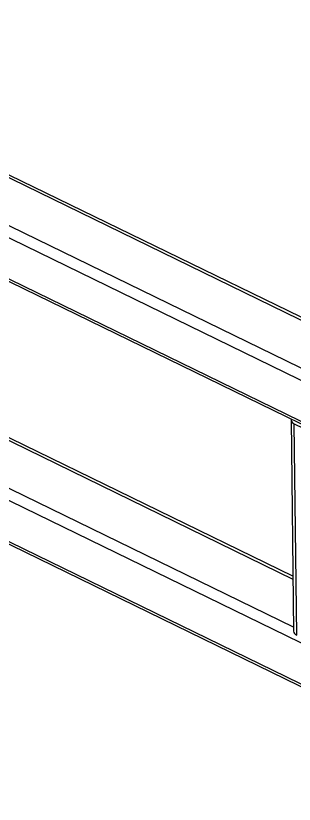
# Model space of a CAD drawing. Header units: millimetres. Extents: x 0 to 14850, y 0 to 10500.
# Drawn here: x 9819 to 10781, y 5988 to 8716 of the extents above; entities that cross this region are included whole.
import ezdxf

# ---------------------------------------------------------------- set-up
doc = ezdxf.new("R2010")
doc.units = ezdxf.units.MM
doc.header["$LTSCALE"] = 50

msp = doc.modelspace()

# ---------------------------------------------------------------- linework, layer by layer
for p, q in [((5759.5, 10122.4), (13452.4, 6371.2)), ((13461.9, 6376.8), (5771.5, 10126.9)), ((5628.8, 9978.7), (13321.6, 6227.4)), ((13323.3, 6083.6), (5630.5, 9834.9)), ((10856.4, 7471.4), (8124.8, 8803.4)), ((10776.5, 6777.7), (8339.8, 7965.9)), ((8335, 7958), (10776.6, 6767.4)), ((9498.4, 7941.6), (13327.3, 6074.5)), ((10778.7, 6600.7), (8219.7, 7848.6)), ((10769.9, 7318.5), (10778.9, 6587.3)), ((10780.9, 7304), (10940.2, 7226.4)), ((10789.9, 6572.8), (10780.9, 7304)), ((9587.6, 7139.7), (12046.7, 5940.6)), ((9587.9, 6989.4), (11942.1, 5841.4)), ((11947.1, 5846.2), (9589.4, 6995.9))]:
    msp.add_line(p, q)
for centre, radius, start, end in [((10786.3, 7319.3), 16.2, 172.5338, 250.7171), ((10795.9, 6588.8), 17.1, 185.0262, 249.4236)]:
    msp.add_arc(centre, radius, start, end)

doc.saveas('drawing.dxf')
